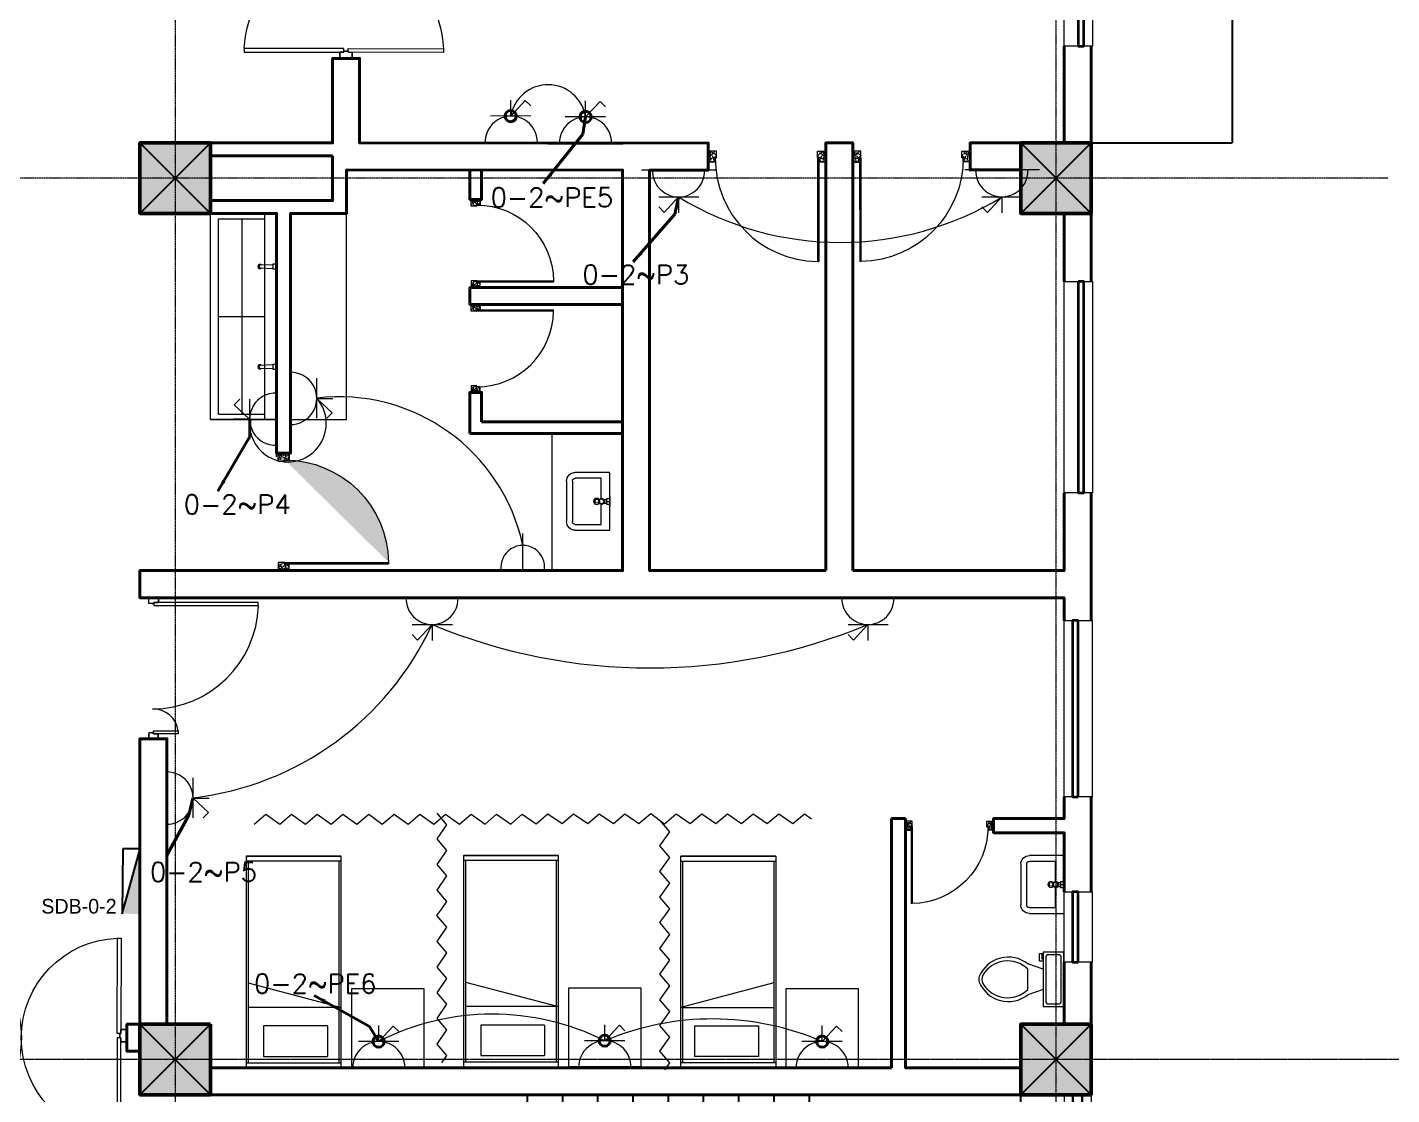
# Model space of a CAD drawing. Header units: millimetres. Extents: x 2402294 to 3337895, y 3394997 to 3969149.
# Drawn here: x 2469517 to 2481136, y 3828418 to 3837502 of the extents above; entities that cross this region are included whole.
import ezdxf

# ---------------------------------------------------------------- set-up
doc = ezdxf.new("R2010")
doc.units = ezdxf.units.MM
doc.header["$MEASUREMENT"] = 0
doc.linetypes.add('CENTER', pattern=[2, 1.25, -0.25, 0.25, -0.25])
doc.linetypes.add('DASHED', pattern=[0.75, 0.5, -0.25])
for name, color, linetype, lineweight in [('0newfurnture', 30, 'Continuous', 15), ('4 DB BOXES', 3, 'Continuous', 25), ('5 A power', 220, 'Continuous', 9), ('5 DB BOXES', 3, 'Continuous', 25), ('centreline', 52, 'CENTER', 5), ('Column-0.5', 14, 'Continuous', 50), ('door', 41, 'Continuous', 5), ('Door Opening-0.09', 253, 'Continuous', 9), ('Furniture Hospital-0.09', 44, 'Continuous', 9), ('greenery', 82, 'Continuous', 5), ('Hatch', 9, 'Continuous', 9), ('hidden lines', 205, 'DASHED', 5), ('Power Sockets City supply', 141, 'Continuous', 13), ('Sill Level', 140, 'Continuous', 20), ('stairs', 6, 'Continuous', 25), ('WALL 0.2', 7, 'Continuous', 20), ('wall 0.4', 7, 'Continuous', 40), ('WINDOW', 152, 'Continuous', 30), ('Windows Plan', 152, 'Continuous', 35)]:
    doc.layers.add(name, color=color, linetype=linetype, lineweight=lineweight)
for name, color, linetype in [('power socket Generator', 210, 'CENTER'), ('wire powered ups', 3, 'Continuous'), ('Wires', 1, 'Continuous')]:
    doc.layers.add(name, color=color, linetype=linetype)
doc.styles.add('arial.', font='arial.ttf')
doc.styles.add('romans', font='romans.shx')
doc.styles.get("Standard").update_dxf_attribs({"font": 'arial.ttf'})
doc.linetypes.add('ZIGZAG', pattern='A,0.0001,-0.2,[131,ltypeshp.shx,S=0.2,R=0,X=-0.2,Y=0],-0.4,[131,ltypeshp.shx,S=0.2,R=180,X=0.2,Y=0],-0.2', length=0.8001)
doc.dimstyles.get("Standard").update_dxf_attribs({"dimtxt": 500, "dimasz": 100, "dimexe": 100, "dimexo": 200, "dimgap": 0.09, "dimtad": 0, "dimtoh": 1, "dimdec": 0, "dimzin": 0, "dimdsep": 46, "dimtxsty": 'Standard', "dimblk": 'DOT', "dimcen": 0, "dimclrd": 256, "dimclre": 256, "dimclrt": 256, "dimadec": 0, "dimazin": 0, "dimtfac": 1, "dimtdec": 0, "dimtofl": 0, "dimtmove": 0, "dimatfit": 3, "dimfxl": 1, "dimtolj": 1, "dimtzin": 0, "dimlwd": -1, "dimlwe": -1, "dimarcsym": 1})

# ---------------------------------------------------------------- blocks, each defined once
blk = doc.blocks.new('BED')
at = {"layer": 'Furniture Hospital-0.09'}
for p, q in [((-2.12, 0.475), (-2.12, -0.475)), ((-2.12, -0.475), (-2.12, 0.475)), ((-0.008, 0.475), (-2.12, 0.475)), ((-2.07, 0.475), (-2.07, -0.475)), ((-0.058, 0.455), (-2.07, 0.455)), ((-0.855, -0.455), (-0.61, 0.475)), ((-0.61, 0.475), (-0.61, -0.455)), ((-0.058, -0.475), (-0.058, 0.475)), ((-0.008, -0.475), (-0.008, 0.475)), ((-0.425, 0.336), (-0.426, -0.303)), ((-0.425, 0.336), (-0.121, 0.336)), ((-0.121, -0.303), (-0.121, 0.336)), ((-0.426, -0.303), (-0.121, -0.303)), ((-2.12, -0.475), (-0.008, -0.475)), ((-2.07, -0.455), (-0.058, -0.455))]:
    blk.add_line(p, q, dxfattribs=at)
blk = doc.blocks.new('MAIN DOOR')
at = {"layer": 'door', "ltscale": 1000}
for points in [[(2346.08, 190.6), (2346.08, 188.53)], [(2348.88, 188.12), (2347.4, 188.12), (2347.4, 188.53), (2346.08, 188.53), (2346.08, 190.6), (2350.2, 190.6)], [(2347.4, 188.12), (2348.88, 188.12), (2348.88, 188.53), (2350.2, 188.53), (2350.2, 190.6), (2346.08, 190.6)], [(2350.2, 190.6), (2350.2, 188.53)], [(2313.41, 120.66), (2347.33, 120.66), (2347.33, 121.91), (2313.41, 121.91), (2313.41, 120.66)], [(2348.82, 121.07), (2347.33, 121.07), (2347.33, 120.66), (2346.01, 120.66), (2346.01, 118.6), (2350.14, 118.6)], [(2347.33, 121.07), (2348.82, 121.07), (2348.82, 120.66), (2350.14, 120.66), (2350.14, 118.6), (2346.01, 118.6)], [(2381.26, 120.66), (2348.82, 120.66), (2348.82, 121.91), (2381.26, 121.91), (2381.26, 120.66)], [(2346.01, 118.6), (2346.01, 120.66)], [(2350.14, 118.6), (2350.14, 120.66)]]:
    blk.add_lwpolyline(points, dxfattribs=at)
for points in [[(2313.47, 188.53), (2347.4, 188.53), (2347.4, 187.28), (2313.47, 187.28)], [(2381.32, 188.53), (2348.88, 188.53), (2348.88, 187.28), (2381.32, 187.28)]]:
    blk.add_lwpolyline(points, close=True, dxfattribs=at)
at = {"layer": 'Door Opening-0.09', "ltscale": 1000}
for centre, radius, start, end in [((2347.4, 188.53), 33.94, 182.1168, 357.8826), ((2347.33, 120.66), 33.95, 2.1167, 177.8826)]:
    blk.add_arc(centre, radius, start, end, dxfattribs=at)
at = {"layer": 'WINDOW', "ltscale": 5}
blk.add_line((2350.14, 190.6), (2350.14, 190.6), dxfattribs=at)
blk = doc.blocks.new('scrub sink')
at = {"layer": 'Furniture Hospital-0.09'}
for p, q in [((0, -611), (0, 0)), ((0, 0), (1900, 0)), ((0, -611), (0, 0)), ((1900, -611), (1900, 0)), ((1900, 0), (1900, -611)), ((0, -110), (1900, -110)), ((50, -536), (50, -110)), ((950, -536), (950, -110)), ((1850, -536), (1850, -110)), ((1850, -536), (1850, -110)), ((50, -320), (1850, -320)), ((1900, -611), (0, -611)), ((1850, -536), (50, -536))]:
    blk.add_line(p, q, dxfattribs=at)
for points in [[(452, 0), (527, 0), (527, -5), (452, -5)], [(464, -5), (514, -5), (514, -30), (464, -30)], [(1376, 0), (1451, 0), (1451, -5), (1376, -5)], [(1389, -5), (1439, -5), (1439, -30), (1389, -30)]]:
    blk.add_lwpolyline(points, close=True, dxfattribs=at)
for points in [[(473, -30), (477, -158, 0.199366), (502, -158), (506, -30)], [(1397, -30), (1401, -158, 0.199366), (1426, -158), (1430, -30)]]:
    blk.add_lwpolyline(points, format="xyb", dxfattribs=at)
for centre, radius, start, end in [((489, -153), 20, 130.9481, 49.0519), ((489, -153), 15, 149.1321, 30.8679), ((1414, -153), 20, 130.9481, 49.0519), ((1414, -153), 15, 149.1321, 30.8679)]:
    blk.add_arc(centre, radius, start, end, dxfattribs=at)
blk = doc.blocks.new('d1')
at = {"layer": 'door'}
for p, q in [((2442.75, 10745.72), (2408.32, 10745.72)), ((2442.75, 10746.15), (2408.33, 10746.15)), ((2408.33, 10746.15), (2408.33, 10745.72))]:
    blk.add_line(p, q, dxfattribs=at)
at = {"layer": 'door', "ltscale": 80}
for points in [[(2445, 10779.7), (2445, 10781.99), (2444.56, 10781.99), (2444.56, 10782.43), (2441.8, 10782.43), (2441.8, 10781.99), (2441.36, 10781.99), (2441.36, 10780.14), (2442.75, 10780.14), (2442.75, 10779.7)], [(2445, 10746.15), (2445, 10743.87), (2444.56, 10743.87), (2444.56, 10743.43), (2441.8, 10743.43), (2441.8, 10743.87), (2441.36, 10743.87), (2441.36, 10745.72), (2442.75, 10745.72), (2442.75, 10746.15)]]:
    blk.add_lwpolyline(points, close=True, dxfattribs=at)
at = {"layer": 'Door Opening-0.09', "ltscale": 80}
blk.add_arc((2442.75, 10745.72), 34.42, 90, 179.274, dxfattribs=at)
at = {"layer": 'hidden lines'}
for centre, radius, start, end in [((2441.64, 10791.37), 9.82, 268.3986, 287.3158), ((2441.38, 10784.76), 4.22, 269.7899, 318.9675), ((2444.33, 10781.34), 2.81, 166.4652, 205.1802), ((2445.01, 10781.68), 2.48, 162.4671, 233.2418), ((2441.57, 10782.05), 3, 308.4681, 358.9527), ((2445.46, 10782.07), 1.81, 168.6475, 255.2319), ((2441.64, 10734.49), 9.82, 72.6842, 91.6014), ((2441.38, 10741.1), 4.22, 41.0325, 90.2101), ((2444.33, 10744.52), 2.81, 154.8198, 193.5348), ((2445.01, 10744.18), 2.48, 126.7582, 197.5329), ((2441.57, 10743.81), 3, 1.0473, 51.5319), ((2445.46, 10743.79), 1.81, 104.7681, 191.3525)]:
    blk.add_arc(centre, radius, start, end, dxfattribs=at)
blk = doc.blocks.new("door 5'")
at = {"layer": 'door', "ltscale": 1000}
for points in [[(2177525, 4317078), (2177525, 4317062), (2177516, 4317062), (2177516, 4317020), (2177473, 4317020), (2177474, 4317105)], [(2177525, 4317062), (2177525, 4317105), (2177474, 4317105), (2177473, 4317020)], [(2177473, 4317020), (2177516, 4317020)], [(2177474, 4317105), (2177516, 4317105)], [(2178697, 4316120), (2178697, 4317060), (2178671, 4317060), (2178671, 4316120), (2178697, 4316120)], [(2178689, 4317076), (2178689, 4317060), (2178697, 4317060), (2178697, 4317018), (2178740, 4317018), (2178740, 4317104)], [(2178689, 4317060), (2178689, 4317104), (2178740, 4317104), (2178740, 4317018)], [(2178740, 4317018), (2178697, 4317018)]]:
    blk.add_lwpolyline(points, dxfattribs=at)
blk.add_lwpolyline([(2177516, 4316839), (2177516, 4317062), (2177543, 4317062), (2177543, 4316839)], close=True, dxfattribs=at)
at = {"layer": 'Door Opening-0.09', "ltscale": 1000}
for centre, radius, start, end in [((2177516, 4317062), 224, 276.6944, 2.344), ((2178697, 4317076), 957, 180.3416, 268.4244)]:
    blk.add_arc(centre, radius, start, end, dxfattribs=at)
at = {"layer": 'WINDOW', "ltscale": 5}
blk.add_line((2177474, 4317104), (2177474, 4317104), dxfattribs=at)
blk = doc.blocks.new('Toilet - top')
at = {"layer": 'Furniture Hospital-0.09'}
for p, q in [((9.5, -6), (9.5, -2)), ((-10, -8.5), (-8, -8.5)), ((-10, -9.5), (-10, -8.5)), ((-7, -9.5), (-10, -9.5)), ((-8, -8.5), (-8, -8)), ((-7, -8), (-7, -9.5)), ((-4, -8), (-6, -14)), ((4, -8), (6, -14)), ((4, -14), (-4, -14))]:
    blk.add_line(p, q, dxfattribs=at)
blk.add_lwpolyline([(10.5, -8), (10.5, 0), (-10.5, 0), (-10.5, -8)], close=True, dxfattribs=at)
for points in [[(-9.5, -2), (-9.5, -6)], [(8.5, -1), (-8.5, -1)], [(-8.5, -7), (8.5, -7)]]:
    blk.add_lwpolyline(points, dxfattribs=at)
for centre, radius, start, end in [((-8.62, -1.88), 0.884, 81.8699, 188.1301), ((8.62, -1.88), 0.884, 351.8699, 98.1301), ((-8.62, -6.12), 0.884, 171.8699, 278.1301), ((8.62, -6.12), 0.884, 261.8699, 8.1301), ((3.52, -21.58), 12.17, 141.4691, 247.9714), ((4.2, -21.82), 11.33, 136.3677, 238.9468), ((-3.52, -21.58), 12.17, 292.0284, 38.5307), ((-4.2, -21.82), 11.33, 301.053, 43.6321), ((0, -27.88), 4, 245.7318, 294.2682), ((0, -29), 4, 254.8605, 285.1395)]:
    blk.add_arc(centre, radius, start, end, dxfattribs=at)
blk = doc.blocks.new('TAP')
at = {"layer": 'Furniture Hospital-0.09', "linetype": 'Continuous'}
for p, q in [((0, 38), (0, -38)), ((5, 38), (0, 38)), ((5, 38), (5, -38)), ((30, 25), (5, 25)), ((30, 0), (5, 0)), ((30, 25), (30, -25)), ((56, 16), (30, 16)), ((51, 7), (48, 8)), ((59, 19), (57, 22)), ((73, 24), (73, 27)), ((88, 20), (89, 22)), ((97, 15), (125, 12)), ((97, 8), (100, 9)), ((5, -38), (0, -38)), ((30, -25), (5, -25)), ((56, -16), (30, -16)), ((51, -8), (48, -9)), ((60, -20), (58, -22)), ((74, -24), (74, -27)), ((88, -19), (90, -22)), ((97, -7), (100, -8)), ((97, -15), (125, -12))]:
    blk.add_line(p, q, dxfattribs=at)
for radius in [21.2, 19.7]:
    blk.add_circle((74, 0), radius, dxfattribs=at)
for centre, radius, start, end in [((74, 0), 27.2, 163.0512, 199.0512), ((74, 0), 24.2, 127.0512, 163.0512), ((74, 0), 27.2, 91.0512, 127.0512), ((74, 0), 24.2, 55.0512, 91.0512), ((74, 0), 27.2, 19.0512, 55.0512), ((74, 0), 24.2, 343.0512, 19.0512), ((95, 0), 32.6, 337.45, 22.55), ((74, 0), 24.2, 199.0512, 235.0512), ((74, 0), 27.2, 235.0512, 271.0512), ((74, 0), 24.2, 271.0512, 307.0512), ((74, 0), 27.2, 307.0512, 343.0512)]:
    blk.add_arc(centre, radius, start, end, dxfattribs=at)
blk = doc.blocks.new('A$C2C054FB4')
at = {"layer": 'Furniture Hospital-0.09'}
for p, q in [((-300, 256), (0, 256)), ((0, 256), (0, -244)), ((-375, -169), (-375, 181)), ((-325, -169), (-325, 181)), ((-300, 206), (-75, 206)), ((-75, 206), (-75, 30)), ((-75, -18), (-75, -194)), ((-75, -194), (-300, -194)), ((0, -244), (-300, -244))]:
    blk.add_line(p, q, dxfattribs=at)
at = {"layer": 'Furniture Hospital-0.09', "ltscale": 30}
blk.add_circle((-115, 6), 26, dxfattribs=at)
at = {"layer": 'Furniture Hospital-0.09'}
for centre, radius, start, end in [((-300, 181), 75, 90, 180), ((-300, 181), 25, 90, 180), ((-300, -169), 75, 180, 270), ((-300, -169), 25, 180, 270)]:
    blk.add_arc(centre, radius, start, end, dxfattribs=at)
at = {"layer": 'Furniture Hospital-0.09', "rotation": 180}
blk.add_blockref('TAP', (0, 6), dxfattribs=at)
blk = doc.blocks.new("door 3'3")
at = {"layer": 'door'}
for p, q in [((82769.36, -31237.4), (82769.36, -31203.37)), ((82769.84, -31203.37), (82769.36, -31203.37)), ((82769.84, -31237.4), (82769.84, -31203.37))]:
    blk.add_line(p, q, dxfattribs=at)
at = {"layer": 'door', "ltscale": 80}
for points in [[(82769.84, -31239.84), (82767.36, -31239.84), (82767.36, -31239.37), (82766.88, -31239.37), (82766.88, -31236.38), (82767.36, -31236.38), (82767.36, -31235.91), (82769.36, -31235.91), (82769.36, -31237.4), (82769.84, -31237.4)], [(82802.93, -31239.84), (82805.41, -31239.84), (82805.41, -31239.37), (82805.88, -31239.37), (82805.88, -31236.38), (82805.41, -31236.38), (82805.41, -31235.91), (82803.4, -31235.91), (82803.4, -31237.4), (82802.93, -31237.4)]]:
    blk.add_lwpolyline(points, close=True, dxfattribs=at)
blk.add_arc((82769.36, -31237.4), 34.04, 0, 89.20471, dxfattribs=at)
at = {"layer": 'Hatch'}
for centre, radius, start, end in [((82767.7, -31239.85), 2.68, 36.75824, 107.53286), ((82767.27, -31240.34), 1.96, 14.76809, 101.35249), ((82768.07, -31239.12), 3.04, 64.81981, 103.53483), ((82757.2, -31236.2), 10.64, 342.68423, 1.60142), ((82764.36, -31235.92), 4.57, 311.03249, 0.21009), ((82767.3, -31236.13), 3.25, 271.0473, 321.53187), ((82805.07, -31239.85), 2.68, 72.46714, 143.24176), ((82805.47, -31236.13), 3.25, 218.46813, 268.9527), ((82804.7, -31239.12), 3.04, 76.46517, 115.18019), ((82805.49, -31240.34), 1.96, 78.64751, 165.23191), ((82808.41, -31235.92), 4.57, 179.78991, 228.96751), ((82815.57, -31236.2), 10.64, 178.39858, 197.31577)]:
    blk.add_arc(centre, radius, start, end, dxfattribs=at)
blk = doc.blocks.new('2ft column')
at = {"layer": 'Hatch', "ltscale": 5}
h = blk.add_hatch(color=256, dxfattribs=at)
h.dxf.hatch_style = 1
h.paths.add_polyline_path([(2207385, 4176559), (2207985, 4176559), (2207985, 4175959), (2207385, 4175959)])
at = {"layer": 'Column-0.5', "ltscale": 5}
blk.add_lwpolyline([(2207385, 4176559), (2207985, 4176559), (2207985, 4175959), (2207385, 4175959)], close=True, dxfattribs=at)
at = {"layer": 'Defpoints', "ltscale": 5}
for points in [[(2207985, 4176559), (2207385, 4175959)], [(2207985, 4175959), (2207385, 4176559)]]:
    blk.add_lwpolyline(points, dxfattribs=at)
blk = doc.blocks.new('main grid')
at = {"layer": 'centreline', "ltscale": 5}
for p, q in [((2549661, 4018930), (2549661, 3976624)), ((2557161, 4018930), (2557161, 3976624)), ((2559988, 4003672), (2515645, 4003672)), ((2559388, 3996172), (2515045, 3996172)), ((2559988, 3996172), (2515645, 3996172))]:
    blk.add_line(p, q, dxfattribs=at)
at = {"layer": 'Hatch', "xscale": -1}
for p in [(4757346, -172587), (4764846, -172587), (4757346, -180087), (4764846, -180087)]:
    blk.add_blockref('2ft column', p, dxfattribs=at)
blk = doc.blocks.new('v18')
at = {"layer": 'Sill Level'}
blk.add_lwpolyline([(2462914, 3850453), (2464714, 3850453), (2464714, 3850693), (2462914, 3850693)], close=True, dxfattribs=at)
at = {"layer": 'Windows Plan'}
blk.add_lwpolyline([(2464714, 3850573), (2462914, 3850573), (2462914, 3850620), (2464714, 3850620)], close=True, dxfattribs=at)
blk = doc.blocks.new('w2')
at = {"layer": 'Sill Level'}
blk.add_lwpolyline([(2444138, 3818930), (2445638, 3818930), (2445638, 3818690), (2444138, 3818690)], close=True, dxfattribs=at)
at = {"layer": 'Windows Plan'}
blk.add_lwpolyline([(2445638, 3818810), (2444138, 3818810), (2444138, 3818762), (2445638, 3818762)], close=True, dxfattribs=at)
blk = doc.blocks.new('v2')
at = {"layer": 'Sill Level'}
blk.add_lwpolyline([(2448277, 3818910), (2448877, 3818910), (2448877, 3818670), (2448277, 3818670)], close=True, dxfattribs=at)
at = {"layer": 'Windows Plan'}
blk.add_lwpolyline([(2448877, 3818790), (2448277, 3818790), (2448277, 3818743), (2448877, 3818743)], close=True, dxfattribs=at)
blk = doc.blocks.new('15A N soc')
at = {"layer": 'Power Sockets City supply', "color": 244, "lineweight": 13, "true_color": 0x991b1e}
for p, q in [((52222.5612, 99516.2064), (52222.5611, 99516.2603)), ((52222.5612, 99516.2064), (52222.6099, 99516.2585)), ((52222.6099, 99516.2585), (52222.6282, 99516.2401)), ((52222.6282, 99516.2064), (52222.4926, 99516.2064)), ((52222.4338, 99516.1156), (52222.6863, 99516.1156))]:
    blk.add_line(p, q, dxfattribs=at)
blk.add_arc((52222.5612, 99516.1182), 0.0881, 358.32, 181.68, dxfattribs=at)
blk = doc.blocks.new('FDB')
at = {"layer": '4 DB BOXES'}
blk.add_hatch(color=256, dxfattribs=at).paths.add_polyline_path([(-65075.48, -197982.42), (-65075.48, -197977), (-65095.76, -197982.42)])
for p, q in [((-65095.76, -197982.42), (-65095.76, -197977)), ((-65095.76, -197977), (-65075.48, -197977)), ((-65075.48, -197977), (-65095.76, -197982.42)), ((-65075.48, -197982.42), (-65095.76, -197982.42))]:
    blk.add_line(p, q, dxfattribs=at)
blk = doc.blocks.new('_Dot')
at = {"color": 0, "linetype": 'ByBlock', "lineweight": -2}
blk.add_line((-0.5, 0), (-1, 0), dxfattribs=at)
at = {"color": 0, "linetype": 'ByBlock', "lineweight": -3, "const_width": 0.5}
blk.add_lwpolyline([(-0.25, 0, 1), (0.25, 0, 1)], format="xyb", close=True, dxfattribs=at)
blk = doc.blocks.new('5A soc')
at = {"layer": '5 A power', "lineweight": 18}
for p, q in [((895571.9, -137969.1), (895571.9, -137872.1)), ((895476.6, -137969.1), (895667.1, -137969.1))]:
    blk.add_line(p, q, dxfattribs=at)
blk.add_arc((895571.9, -137960.1), 57.1, 350.9122, 189.0878, dxfattribs=at)

msp = doc.modelspace()

# ---------------------------------------------------------------- hatches: boundary and pattern name
at = {"layer": 'greenery', "ltscale": 5}
h = msp.add_hatch(color=256, dxfattribs=at)
h.dxf.hatch_style = 1
h.paths.add_polyline_path([(2471653, 3833807.9), (2471652.9, 3833866.6), (2471664.1, 3833866.6), (2471664.1, 3833877.8), (2471734.9, 3833877.9), (2471734.9, 3833866.7), (2471746.1, 3833866.7), (2471746.1, 3833819.2), (2471710.7, 3833819.1), (2471710.7, 3833808)])
edge = h.paths.add_edge_path(flags=16)
edge.add_arc((2471738.9, 3834107.1), 251.9, 252.71757, 271.63475)
edge = h.paths.add_edge_path(flags=16)
edge.add_arc((2471745.6, 3833937.7), 108.1, 221.06583, 270.24342)
edge = h.paths.add_edge_path()
edge.add_arc((2471740.9, 3833868.1), 76.8, 181.08064, 231.56521)
edge = h.paths.add_edge_path(flags=16)
edge.add_arc((2471641.2, 3833868.6), 46.3, 284.80143, 371.38583)
edge = h.paths.add_edge_path()
edge.add_arc((2471652.7, 3833858.6), 63.5, 306.79158, 377.5662)
edge = h.paths.add_edge_path(flags=16)
edge.add_arc((2471670.1, 3833849.8), 72, 334.85314, 373.56817)
h.paths.add_polyline_path([(2471653.5, 3832947.7), (2471653.5, 3832889), (2471664.7, 3832889), (2471664.7, 3832877.8), (2471735.5, 3832877.9), (2471735.5, 3832889), (2471746.7, 3832889.1), (2471746.7, 3832936.6), (2471711.2, 3832936.6), (2471711.2, 3832947.7)])
edge = h.paths.add_edge_path(flags=17)
edge.add_arc((2471739.8, 3832648.6), 251.9, 88.43192, 107.3491)
edge = h.paths.add_edge_path(flags=16)
edge.add_arc((2471746.3, 3832818.1), 108.1, 89.82325, 139.00084)
edge = h.paths.add_edge_path()
edge.add_arc((2471741.5, 3832887.6), 76.8, 128.50146, 178.98603)
edge = h.paths.add_edge_path(flags=16)
edge.add_arc((2471641.8, 3832887), 46.3, 348.68084, 435.26524)
edge = h.paths.add_edge_path()
edge.add_arc((2471653.3, 3832897), 63.5, 342.50047, 413.27509)
edge = h.paths.add_edge_path(flags=17)
edge.add_arc((2471670.6, 3832905.8), 72, 346.4985, 385.21353)
edge = h.paths.add_edge_path()
edge.add_line((2471711.2, 3832947.7), (2472593.7, 3832948.3))
edge = h.paths.add_edge_path()
edge.add_line((2471711.2, 3832936.6), (2472593.8, 3832937.1))
edge = h.paths.add_edge_path()
edge.add_line((2472593.7, 3832948.3), (2472593.8, 3832937.1))
edge = h.paths.add_edge_path()
edge.add_arc((2471711.2, 3832936.6), 882.6, 0.75931, 90.03334)

# ---------------------------------------------------------------- linework, layer by layer
at = {"layer": 'centreline', "ltscale": 5}
for p, q in [((2470775.9, 3851476), (2470775.9, 3803535.9)), ((2486993.9, 3828717.8), (2444474.3, 3828717.8))]:
    msp.add_line(p, q, dxfattribs=at)
at = {"layer": 'Furniture Hospital-0.09', "ltscale": 30}
msp.add_lwpolyline([(2471075.9, 3835917.8), (2471552.3, 3835917.8)], dxfattribs=at)
for points in [[(2471759.5, 3834164.4), (2472235.9, 3834164.4), (2472235.9, 3835917.8), (2471759.5, 3835917.8)], [(2473985.9, 3834044.4), (2474585.9, 3834044.4), (2474585.9, 3832877.8), (2473985.9, 3832877.8)]]:
    msp.add_lwpolyline(points, close=True, dxfattribs=at)
at = {"layer": 'Furniture Hospital-0.09'}
for points in [[(2472892.5, 3828647.8), (2472279.1, 3828647.8), (2472279.1, 3829321.1), (2472892.5, 3829321.1)], [(2474742.5, 3828654.9), (2474129.1, 3828654.9), (2474129.1, 3829328.3), (2474742.5, 3829328.3)], [(2476592.5, 3828647.8), (2475979.1, 3828647.8), (2475979.1, 3829321.1), (2476592.5, 3829321.1)]]:
    msp.add_lwpolyline(points, close=True, dxfattribs=at)
at = {"layer": 'stairs', "ltscale": 5}
msp.add_line((2478575.9, 3836517.8), (2479775.9, 3836517.8), dxfattribs=at)
for points in [[(2468206.5, 3844017.8), (2468206.5, 3845217.8), (2479775.9, 3845217.8), (2479775.9, 3836517.8)], [(2476175.9, 3826617.8), (2473775.9, 3826617.8), (2473775.9, 3828417.8)], [(2474075.9, 3826617.8), (2474075.9, 3828417.8)], [(2474375.9, 3826617.8), (2474375.9, 3828417.8)], [(2474675.9, 3826617.8), (2474675.9, 3828417.8)], [(2474975.9, 3826617.8), (2474975.9, 3828417.8)], [(2475275.9, 3826617.8), (2475275.9, 3828417.8)], [(2475575.9, 3826617.8), (2475575.9, 3828417.8)], [(2475875.9, 3826617.8), (2475875.9, 3828417.8)], [(2476175.9, 3828417.8), (2476175.9, 3824017.8)], [(2477975.9, 3828417.8), (2477975.9, 3824017.8), (2477235.6, 3824017.8)]]:
    msp.add_lwpolyline(points, dxfattribs=at)
at = {"layer": 'WALL 0.2', "ltscale": 5}
for points in [[(2478345.9, 3828417.8), (2478345.9, 3824017.8)], [(2478575.9, 3828417.8), (2478575.9, 3824017.8)]]:
    msp.add_lwpolyline(points, dxfattribs=at)
at = {"layer": 'wall 0.4', "ltscale": 5}
for p, q in [((2473385.9, 3834144.4), (2474585.9, 3834144.4)), ((2473285.9, 3834044.4), (2474585.9, 3834044.4)), ((2476875.9, 3830767.8), (2476875.9, 3828647.8))]:
    msp.add_line(p, q, dxfattribs=at)
for points in [[(2478345.9, 3836517.8), (2478345.9, 3837342.8)], [(2478575.9, 3837342.8), (2478575.9, 3836517.8)], [(2471075.9, 3836517.8), (2472115.9, 3836517.8), (2472115.9, 3837237.8), (2472345.9, 3837237.8), (2472345.9, 3836517.8), (2475315.9, 3836517.2), (2475315.9, 3836287.2), (2474815.9, 3836287.3)], [(2476315.9, 3832877.8), (2476315.9, 3836517.8), (2476545.9, 3836517.8), (2476545.9, 3832877.8)], [(2477975.9, 3836517.8), (2477545.9, 3836517.8), (2477545.9, 3836287.8), (2477975.9, 3836287.8)], [(2471075.9, 3835917.8), (2471639.5, 3835917.8), (2471639.5, 3833877.8), (2471759.5, 3833877.8), (2471759.5, 3835917.8), (2472235.9, 3835917.8), (2472235.9, 3836287.8), (2474585.9, 3836287.3), (2474585.9, 3832877.8), (2470475.9, 3832877.8), (2470475.9, 3832647.8), (2478345.9, 3832647.8), (2478345.9, 3832453.2)], [(2473285.9, 3836287.3), (2473285.9, 3836037.5), (2473385.9, 3836037.5), (2473385.9, 3836287.6)], [(2476315.9, 3832877.8), (2474815.9, 3832877.8), (2474815.9, 3836287.3)], [(2478345.9, 3835917.8), (2478345.9, 3835338.7)], [(2478575.9, 3835917.8), (2478575.9, 3835338.7)], [(2474585.9, 3835287.5), (2473285.9, 3835287.5), (2473285.9, 3835144.4), (2474585.9, 3835144.4)], [(2473385.9, 3834144.4), (2473385.9, 3834394.4), (2473285.9, 3834394.4), (2473285.9, 3834044.4)], [(2478345.9, 3833538.7), (2478345.9, 3832877.8), (2476545.9, 3832877.8)], [(2478575.9, 3833538.7), (2478575.9, 3832453.2)], [(2470705.9, 3829017.8), (2470705.9, 3831447.8), (2470475.9, 3831447.8), (2470475.9, 3829017.8)], [(2478345.9, 3830953.2), (2478345.9, 3830767.8), (2477745.9, 3830767.8), (2477745.9, 3830647.8), (2478345.9, 3830647.8), (2478345.9, 3830145.3)], [(2478575.9, 3830953.2), (2478575.9, 3830145.3)], [(2476995.9, 3830767.8), (2476875.9, 3830767.8)], [(2477975.9, 3828647.8), (2476995.9, 3828647.8), (2476995.9, 3830767.8)], [(2478345.9, 3829545.3), (2478345.9, 3829017.8)], [(2478575.9, 3829545.3), (2478575.9, 3829017.8)], [(2470475.9, 3828787.8), (2470365.9, 3828787.8), (2470365.9, 3829017.8), (2470475.9, 3829017.8)], [(2476875.9, 3828647.8), (2471075.9, 3828647.8)], [(2477975.9, 3828417.8), (2471075.9, 3828417.8)]]:
    msp.add_lwpolyline(points, dxfattribs=at)
msp.add_lwpolyline([(2472115.9, 3836407.8), (2471075.9, 3836407.8), (2471075.9, 3836027.8), (2472115.9, 3836027.8)], close=True, dxfattribs=at)
at = {"layer": 'wall 0.4', "color": 3, "ltscale": 5}
for centre in [(2473633.5, 3836746.7), (2474271.3, 3836739.6), (2472508.3, 3828870.2), (2474433.7, 3828877.4), (2476285.8, 3828870.2)]:
    msp.add_circle(centre, 47.6, dxfattribs=at)
at = {"layer": 'WINDOW', "linetype": 'ZIGZAG', "lineweight": 20, "ltscale": 0.5}
for points in [[(2471449.7, 3830721.4), (2471548.3, 3830804.4), (2471668.1, 3830721.4), (2471766.7, 3830804.4), (2471886.5, 3830721.4), (2471985.1, 3830804.4), (2472104.9, 3830721.4), (2472203.5, 3830804.4), (2472323.3, 3830721.4), (2472424.4, 3830806.5), (2472539.2, 3830719.4), (2472640.2, 3830804.4), (2472760, 3830721.4), (2472858.6, 3830804.4), (2472978.4, 3830721.4), (2473077, 3830804.4), (2473196.8, 3830721.4), (2473295.4, 3830804.4), (2473415.2, 3830721.4), (2473513.8, 3830804.4), (2473633.6, 3830721.4), (2473732.2, 3830804.4), (2473849.3, 3830723.2), (2473950.8, 3830808.7), (2474070.6, 3830725.7), (2474169.2, 3830808.7), (2474289, 3830725.7), (2474387.6, 3830808.7), (2474507.4, 3830725.7), (2474606, 3830808.7), (2474725.8, 3830725.7), (2474826.9, 3830810.8), (2474941.8, 3830723.7), (2475042.8, 3830808.7), (2475162.6, 3830725.7), (2475261.1, 3830808.7), (2475380.9, 3830725.7), (2475479.5, 3830808.7), (2475599.3, 3830725.7), (2475697.9, 3830808.7), (2475817.7, 3830725.7), (2475916.3, 3830808.7), (2476036.1, 3830725.7), (2476134.7, 3830808.7), (2476196.2, 3830766.1)], [(2473004.7, 3830814.4), (2473087.7, 3830715.8), (2473004.7, 3830596), (2473087.7, 3830497.5), (2473004.7, 3830377.7), (2473087.7, 3830279.1), (2473004.7, 3830159.3), (2473087.7, 3830060.7), (2473045.1, 3829999.2)], [(2474901.6, 3830754.1), (2474984.6, 3830655.5), (2474901.6, 3830535.7), (2474984.6, 3830437.1), (2474901.6, 3830317.3), (2474984.6, 3830218.7), (2474901.6, 3830098.9), (2474984.6, 3830000.3), (2474942, 3829938.8)], [(2473045.1, 3829999.2), (2473002.7, 3829943.3), (2473087.7, 3829842.3), (2473004.7, 3829722.5), (2473087.7, 3829623.9), (2473004.7, 3829504.1), (2473087.7, 3829405.5), (2473004.7, 3829285.7), (2473087.7, 3829187.1), (2473004.7, 3829067.3), (2473087.7, 3828968.8), (2473004.7, 3828849), (2473087.7, 3828750.4), (2473045.1, 3828688.9)], [(2474942, 3829938.8), (2474899.6, 3829882.9), (2474984.6, 3829781.9), (2474901.6, 3829662.1), (2474984.6, 3829563.5), (2474901.6, 3829443.7), (2474984.6, 3829345.2), (2474901.6, 3829225.4), (2474984.6, 3829126.8), (2474901.6, 3829007), (2474984.6, 3828908.4), (2474901.6, 3828788.6), (2474984.6, 3828690), (2474942, 3828628.5)]]:
    msp.add_lwpolyline(points, dxfattribs=at)
at = {"layer": 'WINDOW', "ltscale": 5}
for points in [[(2478420.9, 3828417.8), (2478420.9, 3824017.8)], [(2478500.9, 3828417.8), (2478500.9, 3824017.8)]]:
    msp.add_lwpolyline(points, dxfattribs=at)
at = {"layer": 'Wires', "color": 5, "lineweight": 9}
for centre, radius, start, end in [((2473951.8, 3836690), 323.3, 8.8393, 169.8859), ((2473479.1, 3826970.9), 2132.2, 63.40207, 117.02365), ((2475352.4, 3826699.6), 2362.8, 66.73142, 112.82598)]:
    msp.add_arc(centre, radius, start, end, dxfattribs=at)
at = {"layer": 'Wires', "color": 2, "lineweight": 9}
for centre, radius, start, end in [((2476439.8, 3838315.8), 2644.2, 238.62115, 301.40097), ((2471735.9, 3834130.5), 327.2, 173.90023, 41.23258), ((2472172.2, 3832757.9), 1599.6, 12.08712, 96.83015), ((2470629.2, 3833499.3), 2572.1, 276.67741, 335.16038), ((2474819.4, 3836903), 4853.1, 247.5151, 292.4849)]:
    msp.add_arc(centre, radius, start, end, dxfattribs=at)

# ---------------------------------------------------------------- block references
at = {"layer": '0newfurnture', "ltscale": 5}
msp.add_blockref('main grid', (-78884.9, -167454.1), dxfattribs=at)
at = {"layer": '5 DB BOXES', "xscale": -27.26879209834784, "yscale": 27.26879211394649, "zscale": 27.26879210264321, "rotation": 89.5057637808463}
msp.add_blockref('FDB', (-2943374.1, 2102061.9), dxfattribs=at)
at = {"layer": 'door', "xscale": 0.9473750180788149, "yscale": 0.9473750180788149, "zscale": 0.9473750180788149, "rotation": 89.9959866754369}
msp.add_blockref("door 5'", (6560323.5, 1768277.3), dxfattribs=at)
at = {"layer": 'Door Opening-0.09'}
for name, p, xscale, yscale, zscale, rotation in [('MAIN DOOR', (2413531.5, 3842053.1), -24.99999476308163, 24.99999476308163, 24.99999476308163, 179.9508515784996), ('d1', (2751752, 3773596.3), 25.64102998076803, 25.64102998076803, 25.64102998076803, 89.96666488574087), ('d1', (2201109.8, 3773596.3), -25.64102998076803, 25.64102998076803, 25.64102998076803, 270.0333351142592), ("door 3'3", (3072977.2, 2243199.7), -19.23084603733906, 19.23084603733906, 19.23084603733906, 269.9608081480044), ("door 3'3", (3072977.2, 5427232.1), 19.23084603733906, 19.23084603733906, 19.23084603733906, 270.0391918519955), ('d1', (2534506, 3557441.8), -25.64102998076803, 25.64102998076803, 25.64102998076803, 0.03333511425911873), ("door 3'3", (884908.1, 3231066.4), -19.23084603733906, 19.23084603733906, 19.23084603733906, 179.9608081480045), ('MAIN DOOR', (2465550.1, 3770221.2), -24.99999476308163, 24.99999476308163, 24.99999476308163, 269.9502640851987)]:
    msp.add_blockref(name, p, dxfattribs=dict(at, xscale=xscale, yscale=yscale, zscale=zscale, rotation=rotation))
at = {"layer": 'Furniture Hospital-0.09', "ltscale": 30, "xscale": 0.9228387548606758, "yscale": 0.9228387548606758, "zscale": 0.9228387548606758, "rotation": 270}
msp.add_blockref('scrub sink', (2471639.5, 3835917.8), dxfattribs=at)
at = {"layer": 'Furniture Hospital-0.09'}
for name, p, xscale, yscale, zscale, rotation in [('A$C2C054FB4', (2474478.6, 3833473.6), -0.9842520018725999, 0.9842520018725999, 0.9842520018725999, 180), ('BED', (2471785.9, 3828640.6), 851.8518518849081, 851.8518518849081, 851.8518518849081, 269.9999993818631), ('BED', (2473635.9, 3828647.8), 851.8518518849081, 851.8518518849081, 851.8518518849081, 269.9999993818631), ('A$C2C054FB4', (2478345.9, 3830212.7), -0.9842520018725999, 0.9842520018725999, 0.9842520018725999, 180), ('Toilet - top', (2478344.1, 3829399.6), 21.93575057202424, 21.93575057202424, 21.93575057202424, 270)]:
    msp.add_blockref(name, p, dxfattribs=dict(at, xscale=xscale, yscale=yscale, zscale=zscale, rotation=rotation))
at = {"layer": 'power socket Generator', "linetype": 'Continuous', "xscale": 3.253162499517202, "yscale": 3.253162499517202, "zscale": 3.253162499517202}
msp.add_blockref('5A soc', (-439704.5, 4281713.8), dxfattribs=at)
at = {"layer": 'Power Sockets City supply', "lineweight": 0, "xscale": 2523.339306174504, "yscale": 2523.339306174504, "zscale": 2523.339306174504}
for p, rotation in [((-126169923, -248895059.2), 0.7122424761335537), ((134250304.3, 254949213.4), 180), ((134253056.8, 254949214), 180), ((-248641173.2, 135609585.4), 270.0000000000001), ((253584565.7, -127941074), 90), ((134248204.8, 254945574), 180), ((134251916.8, 254945574), 180), ((-248642226.8, 135606183.9), 270.0000000000001)]:
    msp.add_blockref('15A N soc', p, dxfattribs=dict(at, rotation=rotation))
for p in [(-129300970, -247276415.5), (-129302731, -247284284.9), (-129300805.5, -247284277.7), (-129298955.5, -247284284.9)]:
    msp.add_blockref('15A N soc', p, dxfattribs=at)
at = {"layer": 'wall 0.4', "xscale": -1, "rotation": 270.0000000000987}
for p in [(-1372106.6, 1374429.1), (-1372106.6, 1370625.1)]:
    msp.add_blockref('v18', p, dxfattribs=at)
at = {"layer": 'wall 0.4', "rotation": 270}
for name, p in [('w2', (-1340344.5, 6276590.9)), ('v2', (-1340324.6, 6278422))]:
    msp.add_blockref(name, p, dxfattribs=at)
at = {"layer": 'Wires', "color": 5, "lineweight": 9, "xscale": -851.8518518849081, "yscale": 851.8518518849081, "zscale": 851.8518518849081, "rotation": 90.0000006181369}
msp.add_blockref('BED', (2475485.9, 3828640.6), dxfattribs=at)

# ---------------------------------------------------------------- texts
at = {"layer": 'wall 0.4', "color": 5, "ltscale": 5, "style": 'romans'}
for s, p in [('0-2~PE5', (2473462.3, 3835972.9)), ('0-2~PE6', (2471447.8, 3829282.4))]:
    msp.add_text(s, height=162.3, dxfattribs=at).set_placement(p)
at = {"layer": 'wire powered ups', "ltscale": 5, "insert": (2470277.3, 3829957.6), "char_height": 125, "attachment_point": 9, "rotation": 359.99923, "style": 'arial.'}
msp.add_mtext('{\\fStylus BT|b0|i0|c0|p34;SDB-0-2}', dxfattribs=at)
at = {"layer": 'Wires', "color": 2, "lineweight": 9, "style": 'romans'}
for s, p in [('0-2~P3', (2474243.6, 3835316.3)), ('0-2~P4', (2470849.1, 3833360.8)), ('0-2~P5', (2470561.3, 3830232.8))]:
    msp.add_text(s, height=162.3, dxfattribs=at).set_placement(p)

# ---------------------------------------------------------------- leaders
at = {"layer": 'wall 0.4', "ltscale": 5}
for points in [[(2473911.1, 3836172.3), (2474248.7, 3836593.9), (2474271.3, 3836739.6)], [(2474677.6, 3835505.9), (2475032.3, 3835913.2), (2475060.9, 3836057.9)], [(2471139.4, 3833553), (2471411.6, 3834019.5), (2471412.6, 3834167)], [(2470708.4, 3830460.6), (2470893, 3830796.7), (2470926.9, 3830940.3)], [(2471960.8, 3829262.5), (2472431, 3828996.8), (2472506.3, 3828869.9)]]:
    msp.add_leader(points, dimstyle='Standard', override={"dimfxl": 500, "dimfxlon": 1}, dxfattribs=at)

doc.saveas('drawing.dxf')
